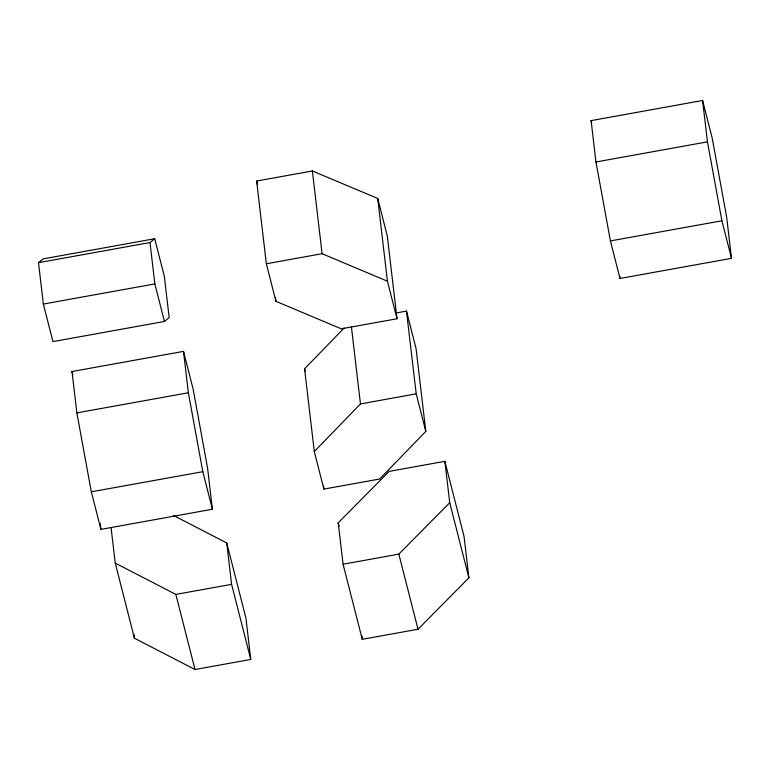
<?xml version="1.0" encoding="UTF-8"?>
<svg xmlns="http://www.w3.org/2000/svg" width="770" height="770" viewBox="0 0 770 770"><rect width="100%" height="100%" fill="white"/><g stroke="black" fill="none" stroke-linecap="round" stroke-linejoin="round"><path stroke-width="1.16" d="M396.03 312.995L406.483 311.109L416.079 348.666L425.8 431.402L379.649 479.027L323.9 489.094L314.304 451.547L304.583 368.801L344.151 327.981M314.304 451.547L360.466 403.923L416.204 393.855L425.8 431.402M338.222 522.83L389.11 471.394L444.858 461.326L464.041 536.43L468.901 577.798L418.014 629.244L362.266 639.312L343.083 564.208L338.222 522.83L339.108 526.295M343.083 564.208L398.831 554.13L449.719 502.695L444.858 461.326M38.5 262.686L43.236 258.864L154.722 238.729L164.318 276.276L169.179 317.654L164.443 321.465L52.957 341.611L43.361 304.054L38.5 262.686L149.996 242.54L154.722 238.729M256.622 181.037L312.37 170.969L377.714 198.448L387.3 236.005L397.022 318.751L341.274 328.819L275.939 301.33L266.343 263.783L256.622 181.037L257.498 184.444M591.1 120.62L702.596 100.485L712.183 138.032L726.639 216.967L731.5 258.335L620.004 278.471L610.418 240.923L595.961 161.989L591.1 120.62L591.687 122.902M595.961 161.989L707.457 141.853L702.596 100.485M43.361 304.054L154.857 283.918L164.443 321.465M266.343 263.783L322.091 253.705L387.425 281.194L397.022 318.751M610.418 240.923L721.904 220.778L731.5 258.335M72.014 371.525L183.501 351.38L193.097 388.937L207.544 467.862L212.405 509.24L100.918 529.375L91.322 491.818L76.865 412.893L72.014 371.525L72.88 374.932M76.865 412.893L188.361 392.758L183.501 351.38M91.322 491.818L202.818 471.683L212.405 509.24M115.24 563.111L175.849 594.411L231.597 584.343L250.779 659.447L195.031 669.515L134.423 638.215L115.24 563.111L111.073 527.643M173.568 515.505L226.736 542.966L245.919 618.079L250.779 659.447M449.719 502.695L468.901 577.798M398.831 554.13L418.014 629.244M304.583 368.801L305.17 371.073M175.849 594.411L195.031 669.515M707.457 141.853L721.904 220.778M188.361 392.758L202.818 471.683M619.735 276.112L620.004 278.471M406.483 311.109L416.204 393.855M377.714 198.448L387.425 281.194M351.438 327.086L360.466 403.923M312.37 170.969L322.091 253.705M361.852 635.76L362.266 639.312M323.487 485.552L323.9 489.094M275.525 297.788L275.939 301.33M226.736 542.966L231.597 584.343M149.996 242.54L154.857 283.918M134.009 634.663L134.423 638.215M100.225 523.465L100.918 529.375"/></g></svg>
